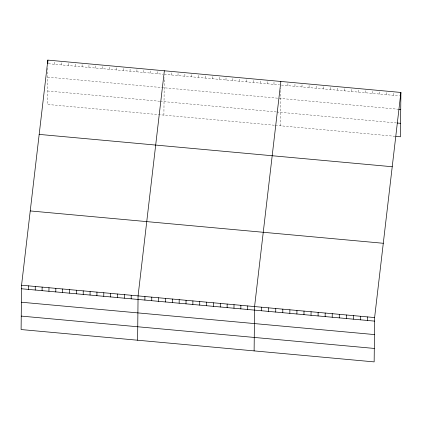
<?xml version="1.0" encoding="UTF-8"?>
<svg xmlns="http://www.w3.org/2000/svg" width="422" height="422" viewBox="0 0 422 422"><rect width="100%" height="100%" fill="white"/><g stroke="black" fill="none" stroke-linecap="round" stroke-linejoin="round"><path stroke-width="0.32" stroke-dasharray="2.11 1.58" d="M47.765 68.148L47.385 104.44L274.791 125.271M54.665 64.292L54.702 60.736M61.522 64.919L61.559 61.364M68.375 65.547L68.411 61.992M75.227 66.175L75.264 62.62M82.079 66.803L82.116 63.253M88.931 67.43L88.968 63.88M95.789 68.058L95.826 64.508M102.641 68.686L102.678 65.136M109.493 69.314L109.53 65.763M116.345 69.941L116.382 66.391M123.198 70.569L123.235 67.019M130.055 71.197L130.092 67.647M136.907 71.824L136.944 68.274M143.76 72.452L143.797 68.902M150.612 73.08L150.649 69.53M157.464 73.708L157.501 70.157M163.894 115.111L164.285 77.701M171.174 74.963L171.211 71.413M178.026 75.591L178.063 72.041M184.878 76.218L184.915 72.668M191.73 76.846L191.773 73.296M198.588 77.474L198.625 73.924M205.44 78.102L205.477 74.552M212.292 78.729L212.329 75.179M219.145 79.357L219.182 75.807M225.997 79.985L226.039 76.435M232.854 80.613L232.891 77.062M239.707 81.24L239.743 77.69M246.559 81.868L246.596 78.318M253.411 82.496L253.448 78.946M260.268 83.123L260.305 79.573M267.121 83.751L267.158 80.201M273.973 84.379L274.01 80.829M280.398 125.782L280.788 88.372M287.888 85.655L287.925 82.105M294.946 86.304L294.983 82.749M302.01 86.948L302.046 83.398M309.068 87.597L309.11 84.047M316.131 88.245L316.168 84.69M323.194 88.889L323.231 85.339M330.252 89.538L330.289 85.983M337.315 90.181L337.352 86.631M344.373 90.83L344.41 87.28M351.436 91.479L351.473 87.924M358.494 92.123L358.536 88.573M365.558 92.771L365.594 89.216M372.621 93.42L372.658 89.865M379.679 94.064L379.716 90.514M386.742 94.713L386.779 91.157M393.8 95.356L393.837 91.806M48.435 63.722L163.071 74.219M164.322 74.335L279.58 84.896M281.469 85.07L399.581 95.889M47.67 77.12L398.152 109.224M47.528 90.983L159.674 101.254M160.297 101.312L276.178 111.93M276.8 111.983L396.727 122.971M275.413 125.329L395.298 136.311"/><path stroke-width="0.63" d="M21.564 285.219L21.1 329.545L374.15 361.891L374.615 317.56L400.9 92.455L47.85 60.109L21.564 285.219L374.615 317.56M28.379 289.402L28.416 285.847M35.232 290.03L35.269 286.475M42.089 290.658L42.126 287.102M47.813 63.664L47.85 60.109M48.941 291.286L48.978 287.73M55.794 291.913L55.831 288.358M62.646 292.541L62.683 288.986M69.498 293.169L69.535 289.613M76.356 293.796L76.393 290.241M83.208 294.424L83.245 290.869M90.06 295.052L90.097 291.496M96.912 295.68L96.949 292.124M103.765 296.307L103.801 292.752M110.622 296.935L110.659 293.38M117.474 297.563L117.511 294.007M124.326 298.19L124.363 294.635M131.179 298.818L131.216 295.263M137.609 340.222L138.073 295.891L164.358 70.785M144.888 300.074L144.925 296.518M151.741 300.701L151.778 297.151M158.593 301.329L158.63 297.779M165.445 301.957L165.482 298.407M172.297 302.585L172.34 299.034M179.155 303.212L179.192 299.662M186.007 303.84L186.044 300.29M192.859 304.468L192.896 300.918M199.712 305.095L199.748 301.545M206.569 305.723L206.606 302.173M213.421 306.351L213.458 302.801M220.273 306.979L220.31 303.429M227.126 307.606L227.163 304.056M233.978 308.234L234.015 304.684M240.835 308.862L240.872 305.312M247.688 309.49L247.725 305.939M254.113 350.893L254.577 306.567L280.862 81.457M261.603 310.766L261.64 307.211M268.661 311.41L268.698 307.86M275.724 312.058L275.761 308.508M282.782 312.707L282.819 309.152M289.845 313.351L289.882 309.801M296.903 314L296.94 310.45M303.967 314.648L304.004 311.093M311.03 315.292L311.067 311.742M318.088 315.941L318.125 312.385M325.151 316.584L325.188 313.034M332.209 317.233L332.246 313.683M339.272 317.882L339.309 314.327M346.33 318.526L346.372 314.976M353.393 319.174L353.43 315.619M360.457 319.823L360.493 316.268M367.515 320.467L367.551 316.917M400.9 92.455L400.436 136.781L395.941 136.369M398.795 109.282L400.721 109.462M397.366 123.029L400.578 123.324M39.177 134.396L392.228 166.737M30.236 210.937L383.287 243.278M21.527 288.775L374.578 321.116M21.385 302.226L374.435 334.572M21.242 316.094L374.293 348.435"/></g></svg>
